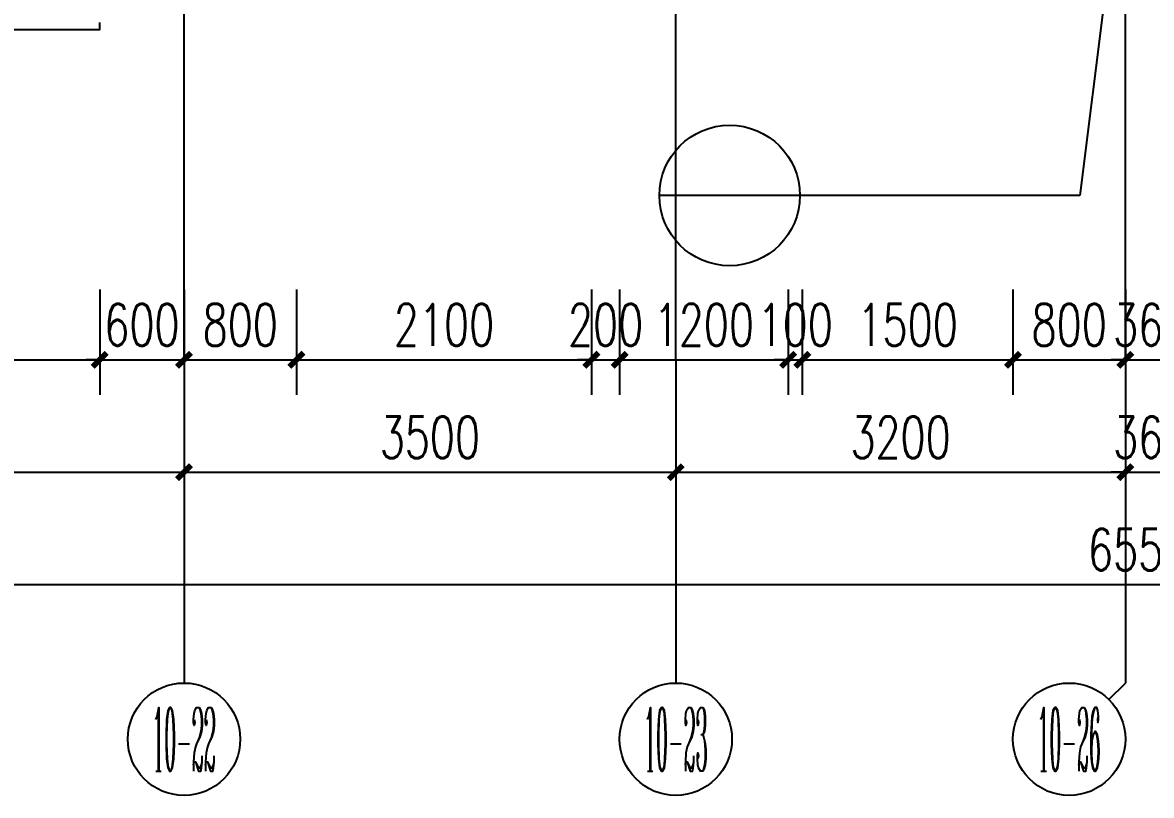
# Model space of a CAD drawing. Header units: millimetres. Extents: x 815519 to 890079, y 147095 to 251022.
# Drawn here: x 844770 to 852805, y 147095 to 152595 of the extents above; entities that cross this region are included whole.
import ezdxf
from ezdxf.enums import TextEntityAlignment as Align

# ---------------------------------------------------------------- set-up
doc = ezdxf.new("R2010")
doc.units = ezdxf.units.MM
doc.header["$LTSCALE"] = 1000
doc.linetypes.add('DOTE', pattern=[61.468, 50.8, -5.08, 0.508, -5.08])
doc.layers.get('Defpoints').update_dxf_attribs({"color": 1})
for name, color, linetype in [('AXIS', 3, 'Continuous'), ('AXIS_TEXT', 7, 'Continuous'), ('PUB_DIM', 3, 'Continuous'), ('PUB_TEXT', 7, 'Continuous'), ('屋面索引', 6, 'Continuous'), ('看线', 163, 'Continuous'), ('面积框', 6, 'Continuous')]:
    doc.layers.add(name, color=color, linetype=linetype)
doc.layers.add('DOTE', color=1, linetype='DOTE', plot=False)
doc.styles.add('_TCH_AXIS', font='COMPLEX', dxfattribs={"bigfont": 'GBCBIG'})
doc.styles.add('_TCH_DIM_T3', font='SIMPLEX.shx', dxfattribs={"width": 0.7, "bigfont": 'GBCBIG.shx'})
doc.styles.add('COMPLEX', font='COMPLEX')
doc.dimstyles.new('_TCH_ARCH&&100', dxfattribs={"dimtxt": 297.5, "dimasz": 100, "dimexe": 250, "dimexo": 300, "dimgap": 100, "dimtad": 1, "dimdec": 0, "dimzin": 0, "dimdsep": 46, "dimtxsty": '_TCH_DIM_T3', "dimblk": 'ARCHTICK', "dimcen": 0.09, "dimclrt": 7, "dimazin": 2, "dimtfac": 1, "dimtdec": 0, "dimtix": 1, "dimtmove": 2, "dimatfit": 3, "dimfxl": 1, "dimtolj": 1, "dimtzin": 0, "dimarcsym": 0})

# ---------------------------------------------------------------- blocks, each defined once
blk = doc.blocks.new('_AXISO')
blk.add_circle((0, 0), 0.5)
at = {"layer": 'AXIS_TEXT', "style": 'COMPLEX', "width": 1.041667}
blk.add_attdef('A', text='', height=0.56, dxfattribs=at).set_placement((-0.25, -0.28), (0.25, -0.28), align=Align.FIT)
blk = doc.blocks.new('_ArchTick')
at = {"color": 0, "linetype": 'ByBlock', "const_width": 0.4}
blk.add_lwpolyline([(-0.5, -0.5), (0.5, 0.5)], dxfattribs=at)
blk = doc.blocks.new('*D641')
at = {"layer": 'Defpoints', "color": 0, "transparency": 16777216}
for p in [(-369933.1, 341650), (-304373.1, 341650), (-304373.1, 340550)]:
    blk.add_point(p, dxfattribs=at)
at = {"layer": 'PUB_DIM', "color": 0, "lineweight": -2, "transparency": 16777216}
for p, q in [((-369933.1, 341350), (-369933.1, 340300)), ((-304373.1, 341350), (-304373.1, 340300)), ((-369933.1, 340550), (-304373.1, 340550))]:
    blk.add_line(p, q, dxfattribs=at)
at = {"layer": 'PUB_DIM', "color": 0, "lineweight": -2, "transparency": 16777216, "xscale": 100, "yscale": 100, "zscale": 100, "rotation": 180}
blk.add_blockref('_ArchTick', (-369933.1, 340550), dxfattribs=at)
at = {"layer": 'PUB_DIM', "color": 0, "lineweight": -2, "transparency": 16777216, "xscale": 100, "yscale": 100, "zscale": 100}
blk.add_blockref('_ArchTick', (-304373.1, 340550), dxfattribs=at)
at = {"layer": 'PUB_DIM', "color": 7, "transparency": 16777216, "insert": (-337153.1, 340798.7), "char_height": 297.5, "attachment_point": 5, "style": '_TCH_DIM_T3'}
blk.add_mtext('\\A1;65560', dxfattribs=at)
blk = doc.blocks.new('*D651')
at = {"layer": 'Defpoints', "color": 0, "transparency": 16777216}
for p in [(-347533.1, 342450), (-344033.1, 342450), (-344033.1, 341350)]:
    blk.add_point(p, dxfattribs=at)
at = {"layer": 'PUB_DIM', "color": 0, "lineweight": -2, "transparency": 16777216}
for p, q in [((-347533.1, 342150), (-347533.1, 341100)), ((-344033.1, 342150), (-344033.1, 341100)), ((-347533.1, 341350), (-344033.1, 341350))]:
    blk.add_line(p, q, dxfattribs=at)
at = {"layer": 'PUB_DIM', "color": 0, "lineweight": -2, "transparency": 16777216, "xscale": 100, "yscale": 100, "zscale": 100, "rotation": 180}
blk.add_blockref('_ArchTick', (-347533.1, 341350), dxfattribs=at)
at = {"layer": 'PUB_DIM', "color": 0, "lineweight": -2, "transparency": 16777216, "xscale": 100, "yscale": 100, "zscale": 100}
blk.add_blockref('_ArchTick', (-344033.1, 341350), dxfattribs=at)
at = {"layer": 'PUB_DIM', "color": 7, "transparency": 16777216, "insert": (-345783.1, 341598.7), "char_height": 297.5, "attachment_point": 5, "style": '_TCH_DIM_T3'}
blk.add_mtext('\\A1;3500', dxfattribs=at)
blk = doc.blocks.new('*D652')
at = {"layer": 'Defpoints', "color": 0, "transparency": 16777216}
for p in [(-344033.1, 342450), (-340533.1, 342450), (-340533.1, 341350)]:
    blk.add_point(p, dxfattribs=at)
at = {"layer": 'PUB_DIM', "color": 0, "lineweight": -2, "transparency": 16777216}
for p, q in [((-344033.1, 342150), (-344033.1, 341100)), ((-340533.1, 342150), (-340533.1, 341100)), ((-344033.1, 341350), (-340533.1, 341350))]:
    blk.add_line(p, q, dxfattribs=at)
at = {"layer": 'PUB_DIM', "color": 0, "lineweight": -2, "transparency": 16777216, "xscale": 100, "yscale": 100, "zscale": 100, "rotation": 180}
blk.add_blockref('_ArchTick', (-344033.1, 341350), dxfattribs=at)
at = {"layer": 'PUB_DIM', "color": 0, "lineweight": -2, "transparency": 16777216, "xscale": 100, "yscale": 100, "zscale": 100}
blk.add_blockref('_ArchTick', (-340533.1, 341350), dxfattribs=at)
at = {"layer": 'PUB_DIM', "color": 7, "transparency": 16777216, "insert": (-342283.1, 341598.7), "char_height": 297.5, "attachment_point": 5, "style": '_TCH_DIM_T3'}
blk.add_mtext('\\A1;3500', dxfattribs=at)
blk = doc.blocks.new('*D653')
at = {"layer": 'Defpoints', "color": 0, "transparency": 16777216}
for p in [(-340533.1, 342450), (-337333.1, 342450), (-337333.1, 341350)]:
    blk.add_point(p, dxfattribs=at)
at = {"layer": 'PUB_DIM', "color": 0, "lineweight": -2, "transparency": 16777216}
for p, q in [((-340533.1, 342150), (-340533.1, 341100)), ((-337333.1, 342150), (-337333.1, 341100)), ((-340533.1, 341350), (-337333.1, 341350))]:
    blk.add_line(p, q, dxfattribs=at)
at = {"layer": 'PUB_DIM', "color": 0, "lineweight": -2, "transparency": 16777216, "xscale": 100, "yscale": 100, "zscale": 100, "rotation": 180}
blk.add_blockref('_ArchTick', (-340533.1, 341350), dxfattribs=at)
at = {"layer": 'PUB_DIM', "color": 0, "lineweight": -2, "transparency": 16777216, "xscale": 100, "yscale": 100, "zscale": 100}
blk.add_blockref('_ArchTick', (-337333.1, 341350), dxfattribs=at)
at = {"layer": 'PUB_DIM', "color": 7, "transparency": 16777216, "insert": (-338933.1, 341598.7), "char_height": 297.5, "attachment_point": 5, "style": '_TCH_DIM_T3'}
blk.add_mtext('\\A1;3200', dxfattribs=at)
blk = doc.blocks.new('*D654')
at = {"layer": 'Defpoints', "color": 0, "transparency": 16777216}
for p in [(-337333.1, 342450), (-336973.1, 342450), (-336973.1, 341350)]:
    blk.add_point(p, dxfattribs=at)
at = {"layer": 'PUB_DIM', "color": 0, "lineweight": -2, "transparency": 16777216}
for p, q in [((-337333.1, 342150), (-337333.1, 341100)), ((-336973.1, 342150), (-336973.1, 341100)), ((-337333.1, 341350), (-337433.1, 341350)), ((-337333.1, 341350), (-336973.1, 341350)), ((-336973.1, 341350), (-336873.1, 341350))]:
    blk.add_line(p, q, dxfattribs=at)
at = {"layer": 'PUB_DIM', "color": 0, "lineweight": -2, "transparency": 16777216, "xscale": 100, "yscale": 100, "zscale": 100}
blk.add_blockref('_ArchTick', (-337333.1, 341350), dxfattribs=at)
at = {"layer": 'PUB_DIM', "color": 0, "lineweight": -2, "transparency": 16777216, "xscale": 100, "yscale": 100, "zscale": 100, "rotation": 180}
blk.add_blockref('_ArchTick', (-336973.1, 341350), dxfattribs=at)
at = {"layer": 'PUB_DIM', "color": 7, "transparency": 16777216, "insert": (-337153.1, 341598.7), "char_height": 297.5, "attachment_point": 5, "style": '_TCH_DIM_T3'}
blk.add_mtext('\\A1;360', dxfattribs=at)
blk = doc.blocks.new('3A户型-平面-反')
at = {"layer": '看线'}
blk.add_lwpolyline([(-114586.8, 123500), (-114586.8, 123450), (-112486.8, 123450), (-112486.8, 123500)], dxfattribs=at)
blk = doc.blocks.new('*D869')
at = {"layer": 'Defpoints', "color": 0, "transparency": 16777216}
for p in [(-219530, 533800), (-217430, 533800), (-217430, 533000)]:
    blk.add_point(p, dxfattribs=at)
at = {"layer": 'PUB_DIM', "color": 0, "lineweight": -2, "transparency": 16777216}
for p, q in [((-219530, 533500), (-219530, 532750)), ((-217430, 533500), (-217430, 532750)), ((-219530, 533000), (-217430, 533000))]:
    blk.add_line(p, q, dxfattribs=at)
at = {"layer": 'PUB_DIM', "color": 0, "lineweight": -2, "transparency": 16777216, "xscale": 100, "yscale": 100, "zscale": 100, "rotation": 180}
blk.add_blockref('_ArchTick', (-219530, 533000), dxfattribs=at)
at = {"layer": 'PUB_DIM', "color": 0, "lineweight": -2, "transparency": 16777216, "xscale": 100, "yscale": 100, "zscale": 100}
blk.add_blockref('_ArchTick', (-217430, 533000), dxfattribs=at)
at = {"layer": 'PUB_DIM', "color": 7, "transparency": 16777216, "insert": (-218480, 533248.7), "char_height": 297.5, "attachment_point": 5, "style": '_TCH_DIM_T3'}
blk.add_mtext('\\A1;2100', dxfattribs=at)
blk = doc.blocks.new('*D870')
at = {"layer": 'Defpoints', "color": 0, "transparency": 16777216}
for p in [(-217430, 533800), (-216830, 533800), (-216830, 533000)]:
    blk.add_point(p, dxfattribs=at)
at = {"layer": 'PUB_DIM', "color": 0, "lineweight": -2, "transparency": 16777216}
for p, q in [((-217430, 533500), (-217430, 532750)), ((-216830, 533500), (-216830, 532750)), ((-217430, 533000), (-217530, 533000)), ((-217430, 533000), (-216830, 533000)), ((-216830, 533000), (-216730, 533000))]:
    blk.add_line(p, q, dxfattribs=at)
at = {"layer": 'PUB_DIM', "color": 0, "lineweight": -2, "transparency": 16777216, "xscale": 100, "yscale": 100, "zscale": 100}
blk.add_blockref('_ArchTick', (-217430, 533000), dxfattribs=at)
at = {"layer": 'PUB_DIM', "color": 0, "lineweight": -2, "transparency": 16777216, "xscale": 100, "yscale": 100, "zscale": 100, "rotation": 180}
blk.add_blockref('_ArchTick', (-216830, 533000), dxfattribs=at)
at = {"layer": 'PUB_DIM', "color": 7, "transparency": 16777216, "insert": (-217130, 533248.7), "char_height": 297.5, "attachment_point": 5, "style": '_TCH_DIM_T3'}
blk.add_mtext('\\A1;600', dxfattribs=at)
blk = doc.blocks.new('*D871')
at = {"layer": 'Defpoints', "color": 0, "transparency": 16777216}
for p in [(-216830, 533800), (-216030, 533800), (-216030, 533000)]:
    blk.add_point(p, dxfattribs=at)
at = {"layer": 'PUB_DIM', "color": 0, "lineweight": -2, "transparency": 16777216}
for p, q in [((-216830, 533500), (-216830, 532750)), ((-216030, 533500), (-216030, 532750)), ((-216830, 533000), (-216030, 533000))]:
    blk.add_line(p, q, dxfattribs=at)
at = {"layer": 'PUB_DIM', "color": 0, "lineweight": -2, "transparency": 16777216, "xscale": 100, "yscale": 100, "zscale": 100, "rotation": 180}
blk.add_blockref('_ArchTick', (-216830, 533000), dxfattribs=at)
at = {"layer": 'PUB_DIM', "color": 0, "lineweight": -2, "transparency": 16777216, "xscale": 100, "yscale": 100, "zscale": 100}
blk.add_blockref('_ArchTick', (-216030, 533000), dxfattribs=at)
at = {"layer": 'PUB_DIM', "color": 7, "transparency": 16777216, "insert": (-216430, 533248.7), "char_height": 297.5, "attachment_point": 5, "style": '_TCH_DIM_T3'}
blk.add_mtext('\\A1;800', dxfattribs=at)
blk = doc.blocks.new('*D872')
at = {"layer": 'Defpoints', "color": 0, "transparency": 16777216}
for p in [(-216030, 533800), (-213930, 533800), (-213930, 533000)]:
    blk.add_point(p, dxfattribs=at)
at = {"layer": 'PUB_DIM', "color": 0, "lineweight": -2, "transparency": 16777216}
for p, q in [((-216030, 533500), (-216030, 532750)), ((-213930, 533500), (-213930, 532750)), ((-216030, 533000), (-213930, 533000))]:
    blk.add_line(p, q, dxfattribs=at)
at = {"layer": 'PUB_DIM', "color": 0, "lineweight": -2, "transparency": 16777216, "xscale": 100, "yscale": 100, "zscale": 100, "rotation": 180}
blk.add_blockref('_ArchTick', (-216030, 533000), dxfattribs=at)
at = {"layer": 'PUB_DIM', "color": 0, "lineweight": -2, "transparency": 16777216, "xscale": 100, "yscale": 100, "zscale": 100}
blk.add_blockref('_ArchTick', (-213930, 533000), dxfattribs=at)
at = {"layer": 'PUB_DIM', "color": 7, "transparency": 16777216, "insert": (-214980, 533248.7), "char_height": 297.5, "attachment_point": 5, "style": '_TCH_DIM_T3'}
blk.add_mtext('\\A1;2100', dxfattribs=at)
blk = doc.blocks.new('*D873')
at = {"layer": 'Defpoints', "color": 0, "transparency": 16777216}
for p in [(-213930, 533800), (-213730, 533800), (-213730, 533000)]:
    blk.add_point(p, dxfattribs=at)
at = {"layer": 'PUB_DIM', "color": 0, "lineweight": -2, "transparency": 16777216}
for p, q in [((-213930, 533500), (-213930, 532750)), ((-213730, 533500), (-213730, 532750)), ((-213930, 533000), (-214030, 533000)), ((-213930, 533000), (-213730, 533000)), ((-213730, 533000), (-213630, 533000))]:
    blk.add_line(p, q, dxfattribs=at)
at = {"layer": 'PUB_DIM', "color": 0, "lineweight": -2, "transparency": 16777216, "xscale": 100, "yscale": 100, "zscale": 100}
blk.add_blockref('_ArchTick', (-213930, 533000), dxfattribs=at)
at = {"layer": 'PUB_DIM', "color": 0, "lineweight": -2, "transparency": 16777216, "xscale": 100, "yscale": 100, "zscale": 100, "rotation": 180}
blk.add_blockref('_ArchTick', (-213730, 533000), dxfattribs=at)
at = {"layer": 'PUB_DIM', "color": 7, "transparency": 16777216, "insert": (-213830, 533248.7), "char_height": 297.5, "attachment_point": 5, "style": '_TCH_DIM_T3'}
blk.add_mtext('\\A1;200', dxfattribs=at)
blk = doc.blocks.new('*D874')
at = {"layer": 'Defpoints', "color": 0, "transparency": 16777216}
for p in [(-213730, 533800), (-212530, 533800), (-212530, 533000)]:
    blk.add_point(p, dxfattribs=at)
at = {"layer": 'PUB_DIM', "color": 0, "lineweight": -2, "transparency": 16777216}
for p, q in [((-213730, 533500), (-213730, 532750)), ((-212530, 533500), (-212530, 532750)), ((-213730, 533000), (-212530, 533000))]:
    blk.add_line(p, q, dxfattribs=at)
at = {"layer": 'PUB_DIM', "color": 0, "lineweight": -2, "transparency": 16777216, "xscale": 100, "yscale": 100, "zscale": 100, "rotation": 180}
blk.add_blockref('_ArchTick', (-213730, 533000), dxfattribs=at)
at = {"layer": 'PUB_DIM', "color": 0, "lineweight": -2, "transparency": 16777216, "xscale": 100, "yscale": 100, "zscale": 100}
blk.add_blockref('_ArchTick', (-212530, 533000), dxfattribs=at)
at = {"layer": 'PUB_DIM', "color": 7, "transparency": 16777216, "insert": (-213130, 533248.7), "char_height": 297.5, "attachment_point": 5, "style": '_TCH_DIM_T3'}
blk.add_mtext('\\A1;1200', dxfattribs=at)
blk = doc.blocks.new('*D875')
at = {"layer": 'Defpoints', "color": 0, "transparency": 16777216}
for p in [(-212530, 533800), (-212430, 533800), (-212430, 533000)]:
    blk.add_point(p, dxfattribs=at)
at = {"layer": 'PUB_DIM', "color": 0, "lineweight": -2, "transparency": 16777216}
for p, q in [((-212530, 533500), (-212530, 532750)), ((-212430, 533500), (-212430, 532750)), ((-212530, 533000), (-212630, 533000)), ((-212530, 533000), (-212430, 533000)), ((-212430, 533000), (-212330, 533000))]:
    blk.add_line(p, q, dxfattribs=at)
at = {"layer": 'PUB_DIM', "color": 0, "lineweight": -2, "transparency": 16777216, "xscale": 100, "yscale": 100, "zscale": 100}
blk.add_blockref('_ArchTick', (-212530, 533000), dxfattribs=at)
at = {"layer": 'PUB_DIM', "color": 0, "lineweight": -2, "transparency": 16777216, "xscale": 100, "yscale": 100, "zscale": 100, "rotation": 180}
blk.add_blockref('_ArchTick', (-212430, 533000), dxfattribs=at)
at = {"layer": 'PUB_DIM', "color": 7, "transparency": 16777216, "insert": (-212480, 533248.7), "char_height": 297.5, "attachment_point": 5, "style": '_TCH_DIM_T3'}
blk.add_mtext('\\A1;100', dxfattribs=at)
blk = doc.blocks.new('*D876')
at = {"layer": 'Defpoints', "color": 0, "transparency": 16777216}
for p in [(-212430, 533800), (-210930, 533800), (-210930, 533000)]:
    blk.add_point(p, dxfattribs=at)
at = {"layer": 'PUB_DIM', "color": 0, "lineweight": -2, "transparency": 16777216}
for p, q in [((-212430, 533500), (-212430, 532750)), ((-210930, 533500), (-210930, 532750)), ((-212430, 533000), (-210930, 533000))]:
    blk.add_line(p, q, dxfattribs=at)
at = {"layer": 'PUB_DIM', "color": 0, "lineweight": -2, "transparency": 16777216, "xscale": 100, "yscale": 100, "zscale": 100, "rotation": 180}
blk.add_blockref('_ArchTick', (-212430, 533000), dxfattribs=at)
at = {"layer": 'PUB_DIM', "color": 0, "lineweight": -2, "transparency": 16777216, "xscale": 100, "yscale": 100, "zscale": 100}
blk.add_blockref('_ArchTick', (-210930, 533000), dxfattribs=at)
at = {"layer": 'PUB_DIM', "color": 7, "transparency": 16777216, "insert": (-211680, 533248.7), "char_height": 297.5, "attachment_point": 5, "style": '_TCH_DIM_T3'}
blk.add_mtext('\\A1;1500', dxfattribs=at)
blk = doc.blocks.new('*D877')
at = {"layer": 'Defpoints', "color": 0, "transparency": 16777216}
for p in [(-210930, 533800), (-210130, 533800), (-210130, 533000)]:
    blk.add_point(p, dxfattribs=at)
at = {"layer": 'PUB_DIM', "color": 0, "lineweight": -2, "transparency": 16777216}
for p, q in [((-210930, 533500), (-210930, 532750)), ((-210130, 533500), (-210130, 532750)), ((-210930, 533000), (-210130, 533000))]:
    blk.add_line(p, q, dxfattribs=at)
at = {"layer": 'PUB_DIM', "color": 0, "lineweight": -2, "transparency": 16777216, "xscale": 100, "yscale": 100, "zscale": 100, "rotation": 180}
blk.add_blockref('_ArchTick', (-210930, 533000), dxfattribs=at)
at = {"layer": 'PUB_DIM', "color": 0, "lineweight": -2, "transparency": 16777216, "xscale": 100, "yscale": 100, "zscale": 100}
blk.add_blockref('_ArchTick', (-210130, 533000), dxfattribs=at)
at = {"layer": 'PUB_DIM', "color": 7, "transparency": 16777216, "insert": (-210530, 533248.7), "char_height": 297.5, "attachment_point": 5, "style": '_TCH_DIM_T3'}
blk.add_mtext('\\A1;800', dxfattribs=at)
blk = doc.blocks.new('*D878')
at = {"layer": 'Defpoints', "color": 0, "transparency": 16777216}
for p in [(-210130, 533800), (-209770, 533800), (-209770, 533000)]:
    blk.add_point(p, dxfattribs=at)
at = {"layer": 'PUB_DIM', "color": 0, "lineweight": -2, "transparency": 16777216}
for p, q in [((-210130, 533500), (-210130, 532750)), ((-209770, 533500), (-209770, 532750)), ((-210130, 533000), (-210230, 533000)), ((-210130, 533000), (-209770, 533000)), ((-209770, 533000), (-209670, 533000))]:
    blk.add_line(p, q, dxfattribs=at)
at = {"layer": 'PUB_DIM', "color": 0, "lineweight": -2, "transparency": 16777216, "xscale": 100, "yscale": 100, "zscale": 100}
blk.add_blockref('_ArchTick', (-210130, 533000), dxfattribs=at)
at = {"layer": 'PUB_DIM', "color": 0, "lineweight": -2, "transparency": 16777216, "xscale": 100, "yscale": 100, "zscale": 100, "rotation": 180}
blk.add_blockref('_ArchTick', (-209770, 533000), dxfattribs=at)
at = {"layer": 'PUB_DIM', "color": 7, "transparency": 16777216, "insert": (-209950, 533248.7), "char_height": 297.5, "attachment_point": 5, "style": '_TCH_DIM_T3'}
blk.add_mtext('\\A1;360', dxfattribs=at)
blk = doc.blocks.new('10#标准层轴网')
at = {"layer": 'AXIS'}
for p, q in [((-344033.1, 342150), (-344033.1, 339850)), ((-340533.1, 342150), (-340533.1, 339850)), ((-337333.1, 342150), (-337333.1, 339850)), ((-337450.2, 339732.9), (-337333.1, 339850))]:
    blk.add_line(p, q, dxfattribs=at)
at = {"layer": 'DOTE'}
for p, q in [((-337333.1, 342150), (-337333.1, 365950)), ((-337333.1, 342150), (-337333.1, 365950)), ((-344033.1, 342150), (-344033.1, 356950)), ((-344033.1, 342150), (-344033.1, 356450)), ((-340533.1, 342150), (-340533.1, 354150))]:
    blk.add_line(p, q, dxfattribs=at)
at = {"layer": 'AXIS'}
ref = blk.add_blockref('_AXISO', (-344033.1, 339450), dxfattribs=dict(at, xscale=800, yscale=800, zscale=800))
ref.add_attrib('A', '10-22', dxfattribs={"layer": 'AXIS_TEXT', "height": 452.55, "style": '_TCH_AXIS', "width": 0.221053}).set_placement((-344259.4, 339223.7), (-343806.8, 339223.7), align=Align.FIT)
ref = blk.add_blockref('_AXISO', (-340533.1, 339450), dxfattribs=dict(at, xscale=800, yscale=800, zscale=800))
ref.add_attrib('A', '10-23', dxfattribs={"layer": 'AXIS_TEXT', "height": 452.55, "style": '_TCH_AXIS', "width": 0.221053}).set_placement((-340759.4, 339223.7), (-340306.8, 339223.7), align=Align.FIT)
ref = blk.add_blockref('_AXISO', (-337733.1, 339450), dxfattribs=dict(at, xscale=800, yscale=800, zscale=800))
ref.add_attrib('A', '10-26', dxfattribs={"layer": 'AXIS_TEXT', "height": 452.55, "style": '_TCH_AXIS', "width": 0.221053}).set_placement((-337959.4, 339223.7), (-337506.8, 339223.7), align=Align.FIT)
at = {"layer": 'PUB_DIM'}
for p1, p2, picture, middle in [((-347533.1, 342450), (-344033.1, 342450), '*D651', (-345783.1, 341598.7)), ((-344033.1, 342450), (-340533.1, 342450), '*D652', (-342283.1, 341598.7)), ((-340533.1, 342450), (-337333.1, 342450), '*D653', (-338933.1, 341598.7)), ((-337333.1, 342450), (-336973.1, 342450), '*D654', (-337153.1, 341598.7)), ((-369933.1, 341650), (-304373.1, 341650), '*D641', (-337153.1, 340798.7))]:
    dim = blk.add_aligned_dim(p1=p1, p2=p2, distance=-1100, dimstyle='_TCH_ARCH&&100', dxfattribs=at)
    dim.commit()
    dim.dimension.update_dxf_attribs({"geometry": picture, "text_midpoint": middle})
blk = doc.blocks.new('10#尺寸标注-0')
at = {"layer": 'PUB_DIM', "color": 112}
for p1, p2, picture, middle in [((-219530, 533800), (-217430, 533800), '*D869', (-218480, 533248.7)), ((-217430, 533800), (-216830, 533800), '*D870', (-217130, 533248.7)), ((-216830, 533800), (-216030, 533800), '*D871', (-216430, 533248.7)), ((-216030, 533800), (-213930, 533800), '*D872', (-214980, 533248.7)), ((-213930, 533800), (-213730, 533800), '*D873', (-213830, 533248.7)), ((-213730, 533800), (-212530, 533800), '*D874', (-213130, 533248.7)), ((-212530, 533800), (-212430, 533800), '*D875', (-212480, 533248.7)), ((-212430, 533800), (-210930, 533800), '*D876', (-211680, 533248.7)), ((-210930, 533800), (-210130, 533800), '*D877', (-210530, 533248.7)), ((-210130, 533800), (-209770, 533800), '*D878', (-209950, 533248.7))]:
    dim = blk.add_aligned_dim(p1=p1, p2=p2, distance=-800, dimstyle='_TCH_ARCH&&100', dxfattribs=at)
    dim.commit()
    dim.dimension.update_dxf_attribs({"geometry": picture, "text_midpoint": middle})

msp = doc.modelspace()

# ---------------------------------------------------------------- linework, layer by layer
at = {"layer": '屋面索引'}
for p, q in [((852871, 155940.6), (852294.5, 151364.9)), ((850303, 151364.9), (849303, 151364.9)), ((852294.5, 151364.9), (850303, 151364.9))]:
    msp.add_line(p, q, dxfattribs=at)
msp.add_circle((849803, 151364.9), 500, dxfattribs=at)

# ---------------------------------------------------------------- block references
at = {"layer": 'PUB_TEXT'}
msp.add_blockref('3A户型-平面-反', (957806.2, 29095.4), dxfattribs=at)
at = {"layer": '看线'}
msp.add_blockref('10#标准层轴网', (1189952.5, -191954.6), dxfattribs=at)
at = {"layer": '面积框'}
msp.add_blockref('10#尺寸标注-0', (1062749.5, -382804.6), dxfattribs=at)

doc.saveas('drawing.dxf')
